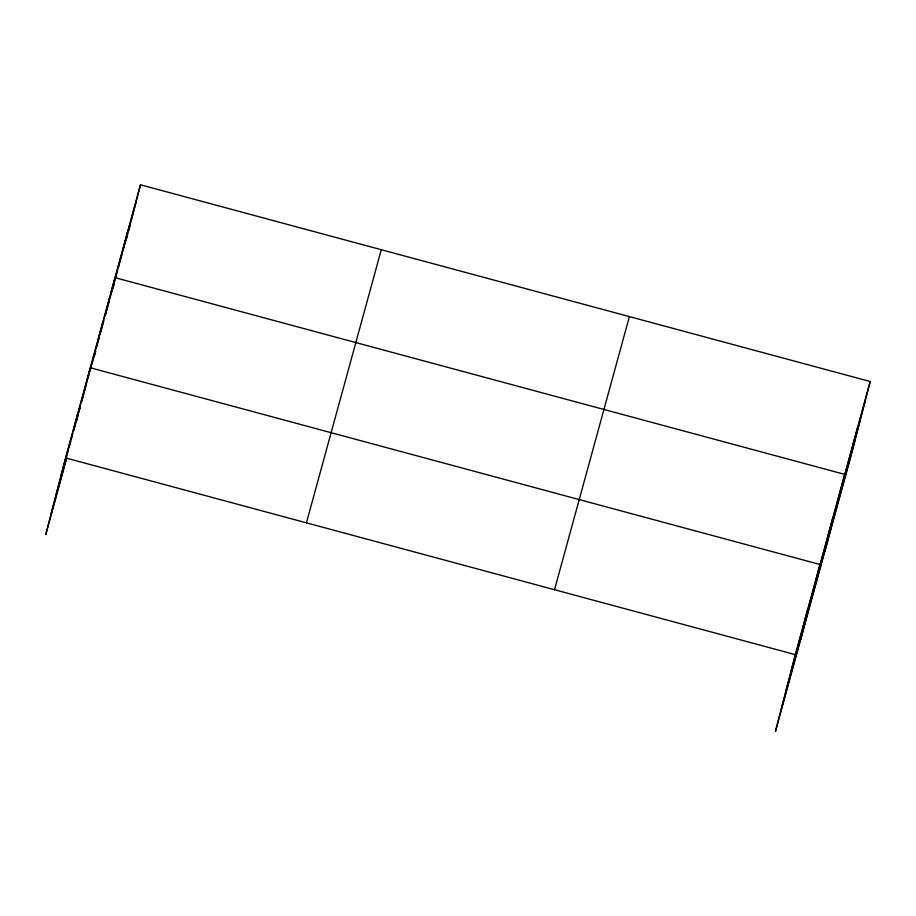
<?xml version="1.0" encoding="UTF-8"?>
<svg xmlns="http://www.w3.org/2000/svg" width="916" height="916" viewBox="0 0 916 916"><rect width="100%" height="100%" fill="white"/><g stroke="black" fill="none" stroke-linecap="round" stroke-linejoin="round"><path stroke-width="1.37" d="M870.2 381.525L795.317 654.642L775.52 731.208L850.403 458.092L870.2 381.525L140.48 184.792L65.597 457.908L45.8 534.475L66.765 458M77.952 412.841L73.177 431.322L85.532 386.266L81.638 401.322M77.173 418.589L78.192 414.65M78.868 412.017L80.23 406.75M85.875 384.938L90.318 367.774L820.026 564.508L800.229 641.074M97.886 341.199L102.672 322.718M122.973 249.702L127.759 231.221M126.66 238.24L127.679 234.29M128.366 231.656L130.404 223.767M131.102 221.077L140.48 184.792M802.897 628.055L807.672 609.575M827.606 537.932L832.381 519.452M824.938 550.951L844.735 474.385L115.027 277.651L110.584 294.815L135.705 203.272M852.693 446.435L857.468 427.955M60.822 476.389L72.799 432.695M85.909 384.892L110.241 296.131L105.283 315.299L109.405 300.276M55.865 495.556L68.219 450.489M68.963 447.764L70.841 440.928M71.585 438.203L72.707 434.104M73.463 431.379L80.196 406.796M81.696 401.334L86.562 383.575M88.062 378.113L89.184 374.026M89.94 371.289L91.062 367.19M91.806 364.465L92.928 360.366M93.306 359.003L95.55 350.805M96.306 348.08L99.294 337.157M100.05 334.42L103.794 320.76M110.149 297.551L112.027 290.727M112.771 287.99L113.893 283.891M114.649 281.166L117.637 270.243M118.393 267.506L122.137 253.858M122.881 251.121L127.748 233.374M128.503 230.637L130.37 223.813M50.758 515.307L66.479 457.954M76.223 422.448L77.345 418.349M94.566 355.534L95.688 351.435M112.908 288.62L114.031 284.521M306.413 522.83L381.285 249.713M554.512 589.721L629.395 316.604M790.542 673.123L865.425 400.017M785.585 692.29L860.467 419.185M780.478 712.041L855.361 438.924M65.597 457.908L795.317 654.642"/></g></svg>
